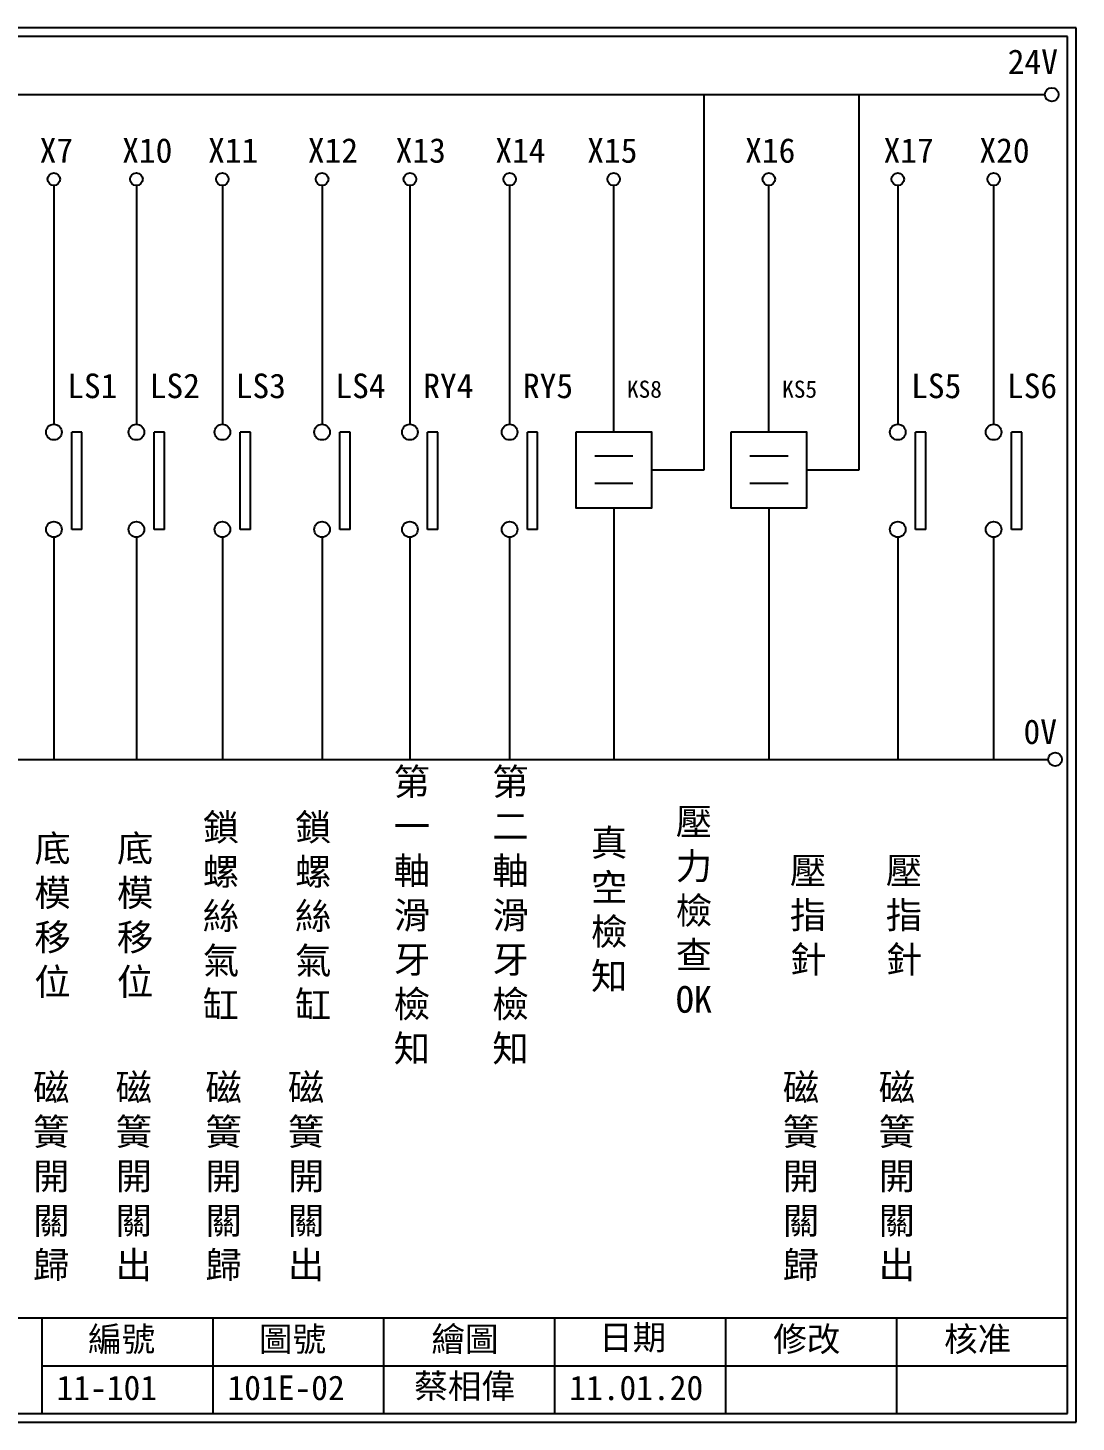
# Model space of a CAD drawing. Extents: x 627 to 914, y 3 to 207.
# Drawn here: x 760.9 to 914.2, y 3 to 207 of the extents above; entities that cross this region are included whole.
import ezdxf

# ---------------------------------------------------------------- set-up
doc = ezdxf.new("R2010")
doc.units = 0
doc.layers.get('0').update_dxf_attribs({"linetype": 'CONTINUOUS'})
doc.layers.add('圖框層', color=7, linetype='CONTINUOUS')
doc.layers.add('標尺寸層', color=3, linetype='CONTINUOUS')
doc.styles.add('CNS', font='romanc.shx', dxfattribs={"bigfont": 'chineset.shx'})
doc.styles.add('STSL', font='KAIU.TTF')

msp = doc.modelspace()

# ---------------------------------------------------------------- linework, layer by layer
for p, q in [((859.77, 142.31), (859.77, 197.22)), ((882.48, 142.31), (882.48, 197.22)), ((846.55, 147.89), (846.55, 183.91)), ((869.25, 147.89), (869.25, 183.91)), ((768.77, 147.83), (767.27, 147.83)), ((780.84, 147.83), (779.34, 147.83)), ((793.42, 147.83), (791.91, 147.83)), ((808, 147.83), (806.5, 147.83)), ((820.85, 147.83), (819.34, 147.83)), ((835.43, 147.83), (833.93, 147.83)), ((892.22, 147.83), (890.71, 147.83)), ((906.24, 147.83), (904.74, 147.83)), ((852.06, 142.31), (859.77, 142.31)), ((874.76, 142.31), (882.48, 142.31)), ((846.55, 136.73), (846.55, 99.96)), ((869.25, 136.73), (869.25, 99.96)), ((768.77, 133.6), (767.27, 133.6)), ((780.84, 133.6), (779.34, 133.6)), ((793.42, 133.6), (791.91, 133.6)), ((808, 133.6), (806.5, 133.6)), ((820.85, 133.6), (819.34, 133.6)), ((835.43, 133.6), (833.93, 133.6)), ((892.22, 133.6), (890.71, 133.6)), ((906.24, 133.6), (904.74, 133.6))]:
    msp.add_line(p, q)
for points in [[(841.04, 147.89), (852.06, 147.89), (852.06, 136.73), (841.04, 136.73)], [(863.74, 147.89), (874.76, 147.89), (874.76, 136.73), (863.74, 136.73)]]:
    msp.add_lwpolyline(points, close=True)
for centre in [(910.63, 197.22), (911.12, 99.96)]:
    msp.add_circle(centre, 1)
at = {"layer": '圖框層', "color": 7}
for p, q in [((914.2, 206.97), (627.2, 206.97)), ((914.2, 3), (914.2, 206.97)), ((912.95, 205.72), (628.45, 205.72)), ((912.95, 4.25), (912.95, 205.72)), ((628.45, 18.25), (912.95, 18.25)), ((762.95, 4.25), (762.95, 18.25)), ((787.95, 4.25), (787.95, 18.25)), ((812.95, 4.25), (812.95, 18.25)), ((837.95, 4.25), (837.95, 18.25)), ((862.95, 4.25), (862.95, 18.25)), ((887.95, 4.25), (887.95, 18.25)), ((762.95, 11.25), (912.95, 11.25)), ((628.45, 4.25), (912.95, 4.25)), ((627.2, 3), (914.2, 3))]:
    msp.add_line(p, q, dxfattribs=at)
at = {"layer": '標尺寸層', "color": 7}
for p, q in [((632.04, 197.22), (909.63, 197.22)), ((764.66, 183.91), (764.66, 148.99)), ((776.73, 183.91), (776.73, 148.99)), ((789.31, 183.91), (789.31, 148.99)), ((803.89, 183.91), (803.89, 148.99)), ((816.74, 183.91), (816.74, 148.99)), ((831.33, 183.91), (831.33, 148.99)), ((888.11, 183.91), (888.11, 148.99)), ((902.13, 183.91), (902.13, 148.99)), ((767.27, 133.6), (767.27, 147.83)), ((768.77, 133.6), (768.77, 147.83)), ((779.34, 133.6), (779.34, 147.83)), ((780.84, 133.6), (780.84, 147.83)), ((791.91, 133.6), (791.91, 147.83)), ((793.42, 133.6), (793.42, 147.83)), ((806.5, 133.6), (806.5, 147.83)), ((808, 133.6), (808, 147.83)), ((819.34, 133.6), (819.34, 147.83)), ((820.85, 133.6), (820.85, 147.83)), ((833.93, 133.6), (833.93, 147.83)), ((835.43, 133.6), (835.43, 147.83)), ((890.71, 133.6), (890.71, 147.83)), ((892.22, 133.6), (892.22, 147.83)), ((904.74, 133.6), (904.74, 147.83)), ((906.24, 133.6), (906.24, 147.83)), ((843.79, 144.34), (849.36, 144.34)), ((866.49, 144.34), (872.06, 144.34)), ((843.79, 140.37), (849.36, 140.37)), ((866.49, 140.37), (872.06, 140.37)), ((764.66, 132.45), (764.66, 99.96)), ((776.73, 132.45), (776.73, 99.96)), ((789.31, 132.45), (789.31, 99.96)), ((803.89, 132.45), (803.89, 99.96)), ((816.74, 132.45), (816.74, 99.96)), ((831.33, 132.45), (831.33, 99.96)), ((888.11, 132.45), (888.11, 99.96)), ((902.13, 132.45), (902.13, 99.96)), ((632.25, 99.96), (910.12, 99.96))]:
    msp.add_line(p, q, dxfattribs=at)
for centre, radius in [((764.66, 184.83), 0.92), ((776.73, 184.83), 0.92), ((789.31, 184.83), 0.92), ((803.89, 184.83), 0.92), ((816.74, 184.83), 0.92), ((831.33, 184.83), 0.92), ((846.55, 184.83), 0.92), ((869.25, 184.83), 0.92), ((888.11, 184.83), 0.92), ((902.13, 184.83), 0.92), ((764.66, 147.83), 1.15), ((776.73, 147.83), 1.15), ((789.31, 147.83), 1.15), ((803.89, 147.83), 1.15), ((816.74, 147.83), 1.15), ((831.33, 147.83), 1.15), ((888.11, 147.83), 1.15), ((902.13, 147.83), 1.15), ((764.66, 133.6), 1.15), ((776.73, 133.6), 1.15), ((789.31, 133.6), 1.15), ((803.89, 133.6), 1.15), ((816.74, 133.6), 1.15), ((831.33, 133.6), 1.15), ((888.11, 133.6), 1.15), ((902.13, 133.6), 1.15)]:
    msp.add_circle(centre, radius, dxfattribs=at)

# ---------------------------------------------------------------- texts
at = {"layer": '圖框層', "color": 4, "style": 'STSL'}
for s, height, p in [('24V', 3.6, (904.19, 200.22)), ('X7', 3.6, (762.58, 187.24)), ('X10', 3.6, (774.65, 187.24)), ('X11', 3.6, (787.22, 187.24)), ('X12', 3.6, (801.81, 187.24)), ('X13', 3.6, (814.65, 187.24)), ('X14', 3.6, (829.24, 187.24)), ('X15', 3.6, (842.68, 187.24)), ('X16', 3.6, (865.78, 187.24)), ('X17', 3.6, (886.03, 187.24)), ('X20', 3.6, (900.05, 187.24)), ('LS1', 3.6, (766.61, 152.8)), ('LS2', 3.6, (778.68, 152.8)), ('LS3', 3.6, (791.26, 152.8)), ('LS4', 3.6, (805.84, 152.8)), ('RY4', 3.6, (818.69, 152.8)), ('RY5', 3.6, (833.27, 152.8)), ('KS8', 2.5, (848.5, 152.86)), ('KS5', 2.5, (871.2, 152.86)), ('LS5', 3.6, (890.06, 152.8)), ('LS6', 3.6, (904.08, 152.8)), ('0V', 3.6, (906.5, 102.2)), ('編號', 3.6, (769.66, 13.34)), ('圖號', 3.6, (794.66, 13.34)), ('繪圖', 3.6, (819.89, 13.34)), ('日期', 3.6, (844.41, 13.59)), ('修改', 3.6, (869.89, 13.34)), ('核准', 3.6, (894.89, 13.34)), ('蔡相偉', 3.6, (817.38, 6.47)), ('11-101', 3.6, (765.06, 6.22)), ('101E-02', 3.6, (790.06, 6.22)), ('11.01.20', 3.6, (840.06, 6.22))]:
    msp.add_text(s, height=height, dxfattribs=at).set_placement(p)
at = {"layer": '標尺寸層', "color": 7, "char_height": 3.9, "attachment_point": 5, "style": 'CNS'}
for s, insert, width in [('{\\fDFKai-SB|b0|i0|c136|p65;第一軸滑牙檢知}', (817.03, 76.97), 4.9608), ('{\\fDFKai-SB|b0|i0|c136|p65;第二軸滑牙檢知}', (831.46, 76.97), 4.9608), ('{\\fDFKai-SB|b0|i0|c136|p65;鎖螺絲氣缸}', (789.11, 76.97), 4.9608), ('{\\fDFKai-SB|b0|i0|c136|p65;鎖螺絲氣缸}', (802.6, 76.97), 4.9608), ('{\\fDFKai-SB|b0|i0|c136|p65;壓力檢查OK}', (858.29, 77.81), 3.2986), ('{\\fDFKai-SB|b0|i0|c136|p65;真空檢知}', (845.89, 77.81), 3.2986), ('{\\fDFKai-SB|b0|i0|c136|p65;底模移位}', (764.47, 76.97), 4.9608), ('{\\fDFKai-SB|b0|i0|c136|p65;底模移位}', (776.54, 76.97), 4.9608), ('{\\fDFKai-SB|b0|i0|c136|p65;壓指針}', (874.99, 76.97), 4.9608), ('{\\fDFKai-SB|b0|i0|c136|p65;壓指針}', (889.02, 76.97), 4.9608), ('{\\fDFKai-SB|b0|i0|c136|p65;磁簧開關歸}', (764.28, 38.78), 4.9608), ('{\\fDFKai-SB|b0|i0|c136|p65;磁簧開關出}', (776.35, 38.78), 4.9608), ('{\\fDFKai-SB|b0|i0|c136|p65;磁簧開關歸}', (789.49, 38.78), 4.9608), ('{\\fDFKai-SB|b0|i0|c136|p65;磁簧開關出}', (801.56, 38.78), 4.9608), ('{\\fDFKai-SB|b0|i0|c136|p65;磁簧開關歸}', (873.95, 38.78), 4.9608), ('{\\fDFKai-SB|b0|i0|c136|p65;磁簧開關出}', (887.98, 38.78), 4.9608)]:
    msp.add_mtext(s, dxfattribs=dict(at, insert=insert, width=width))

doc.saveas('drawing.dxf')
